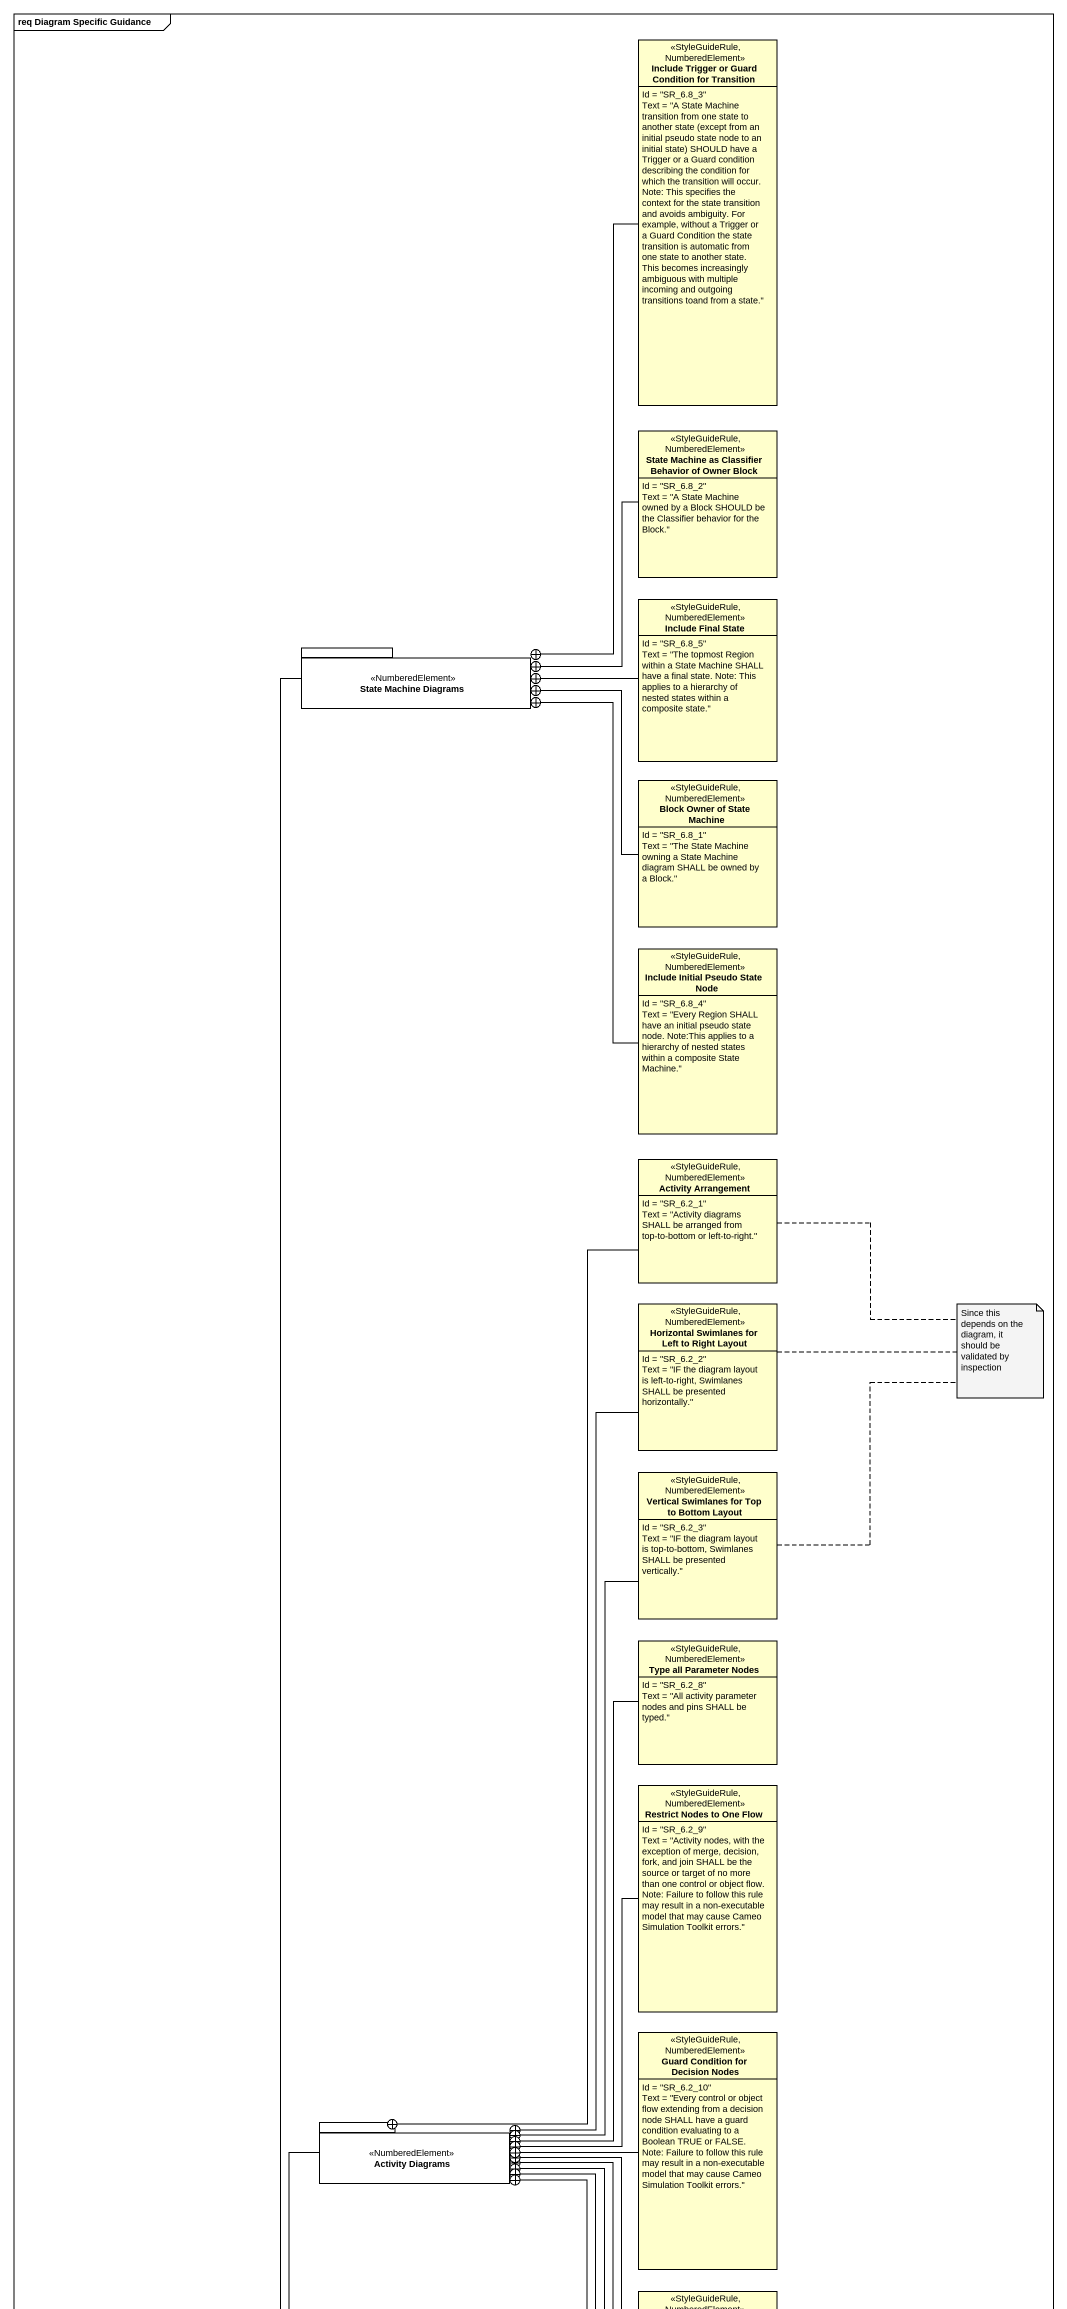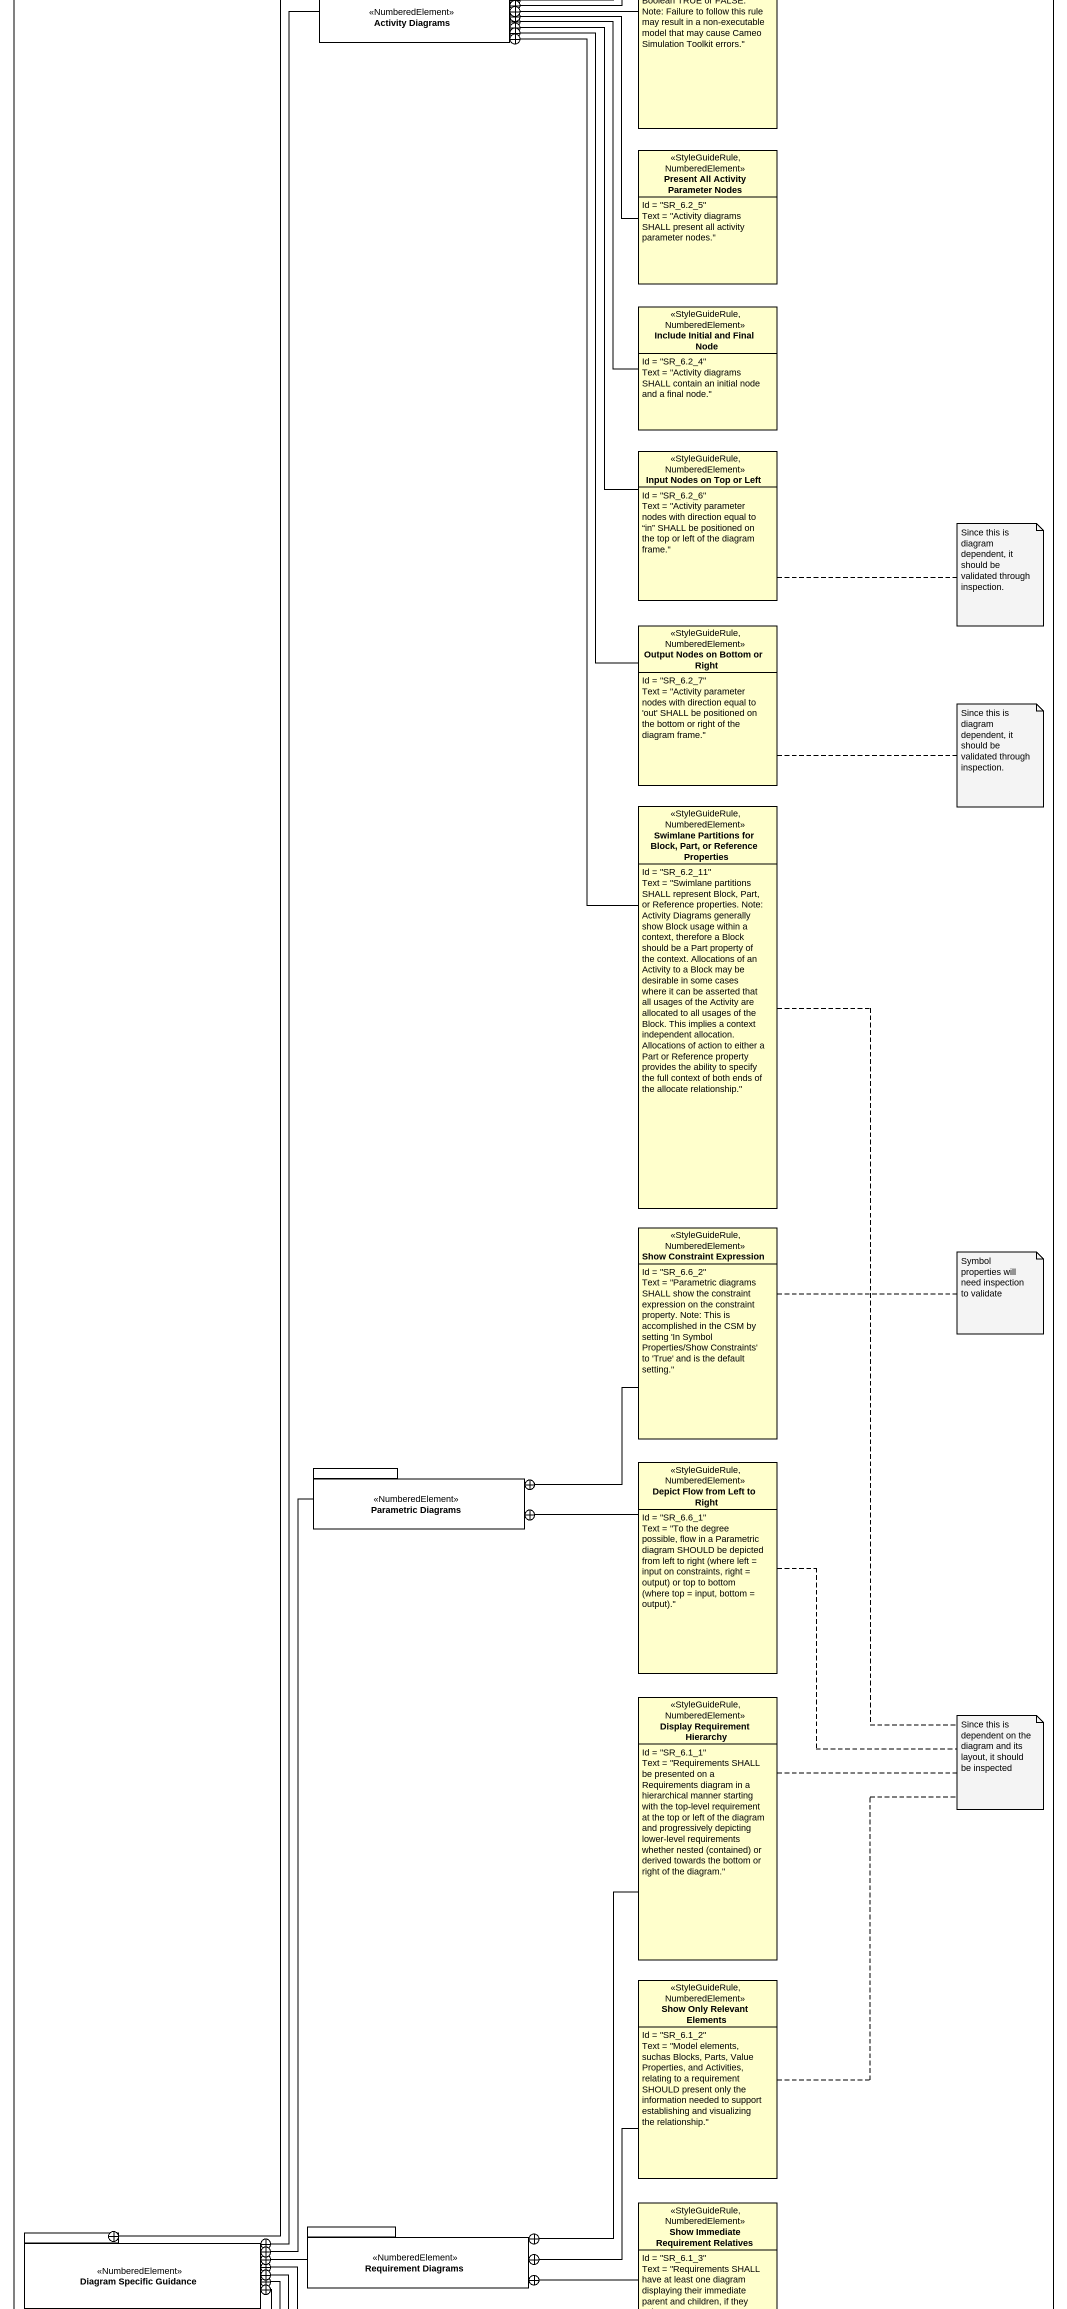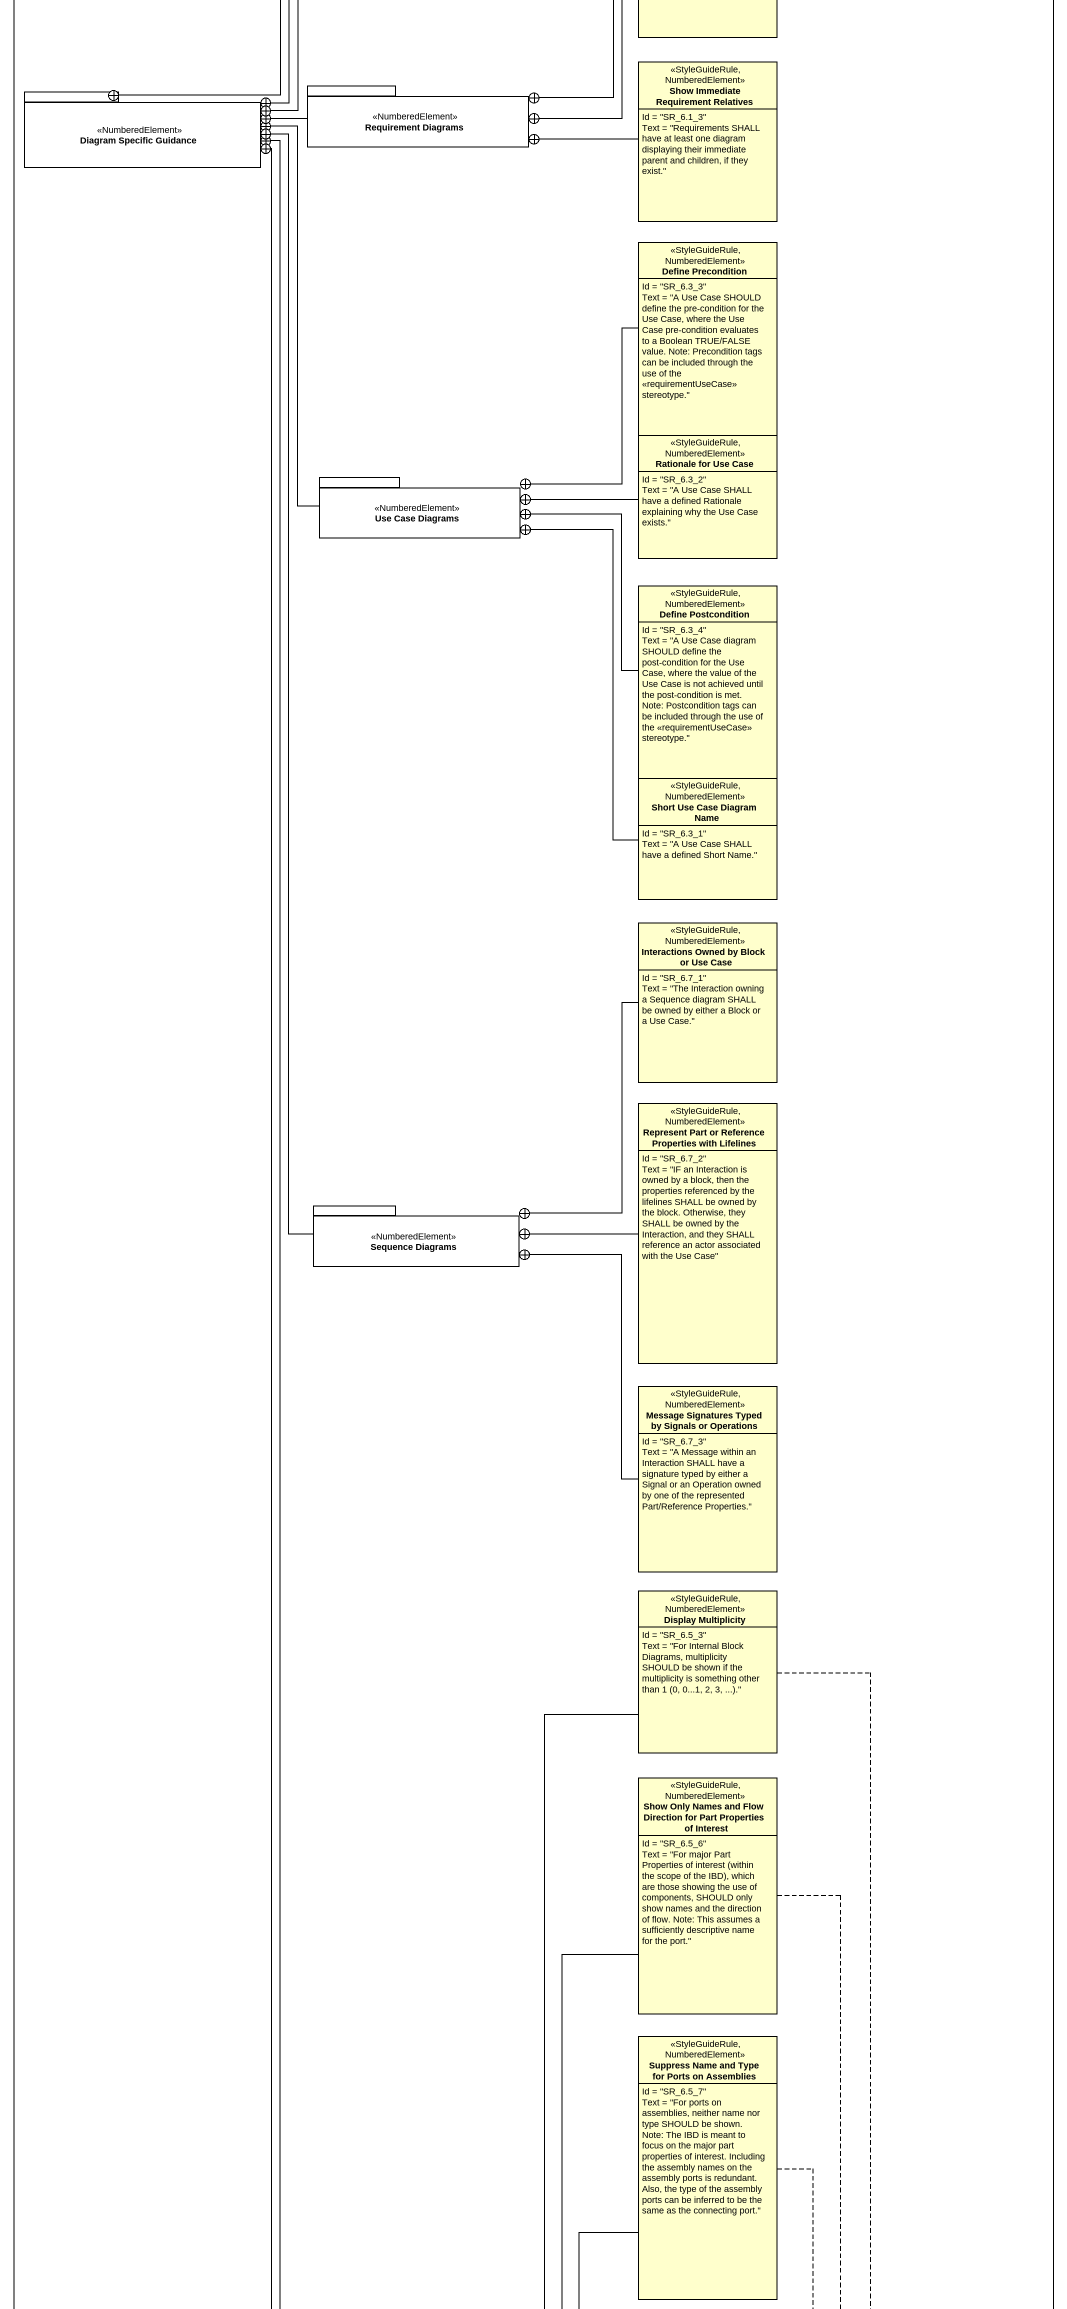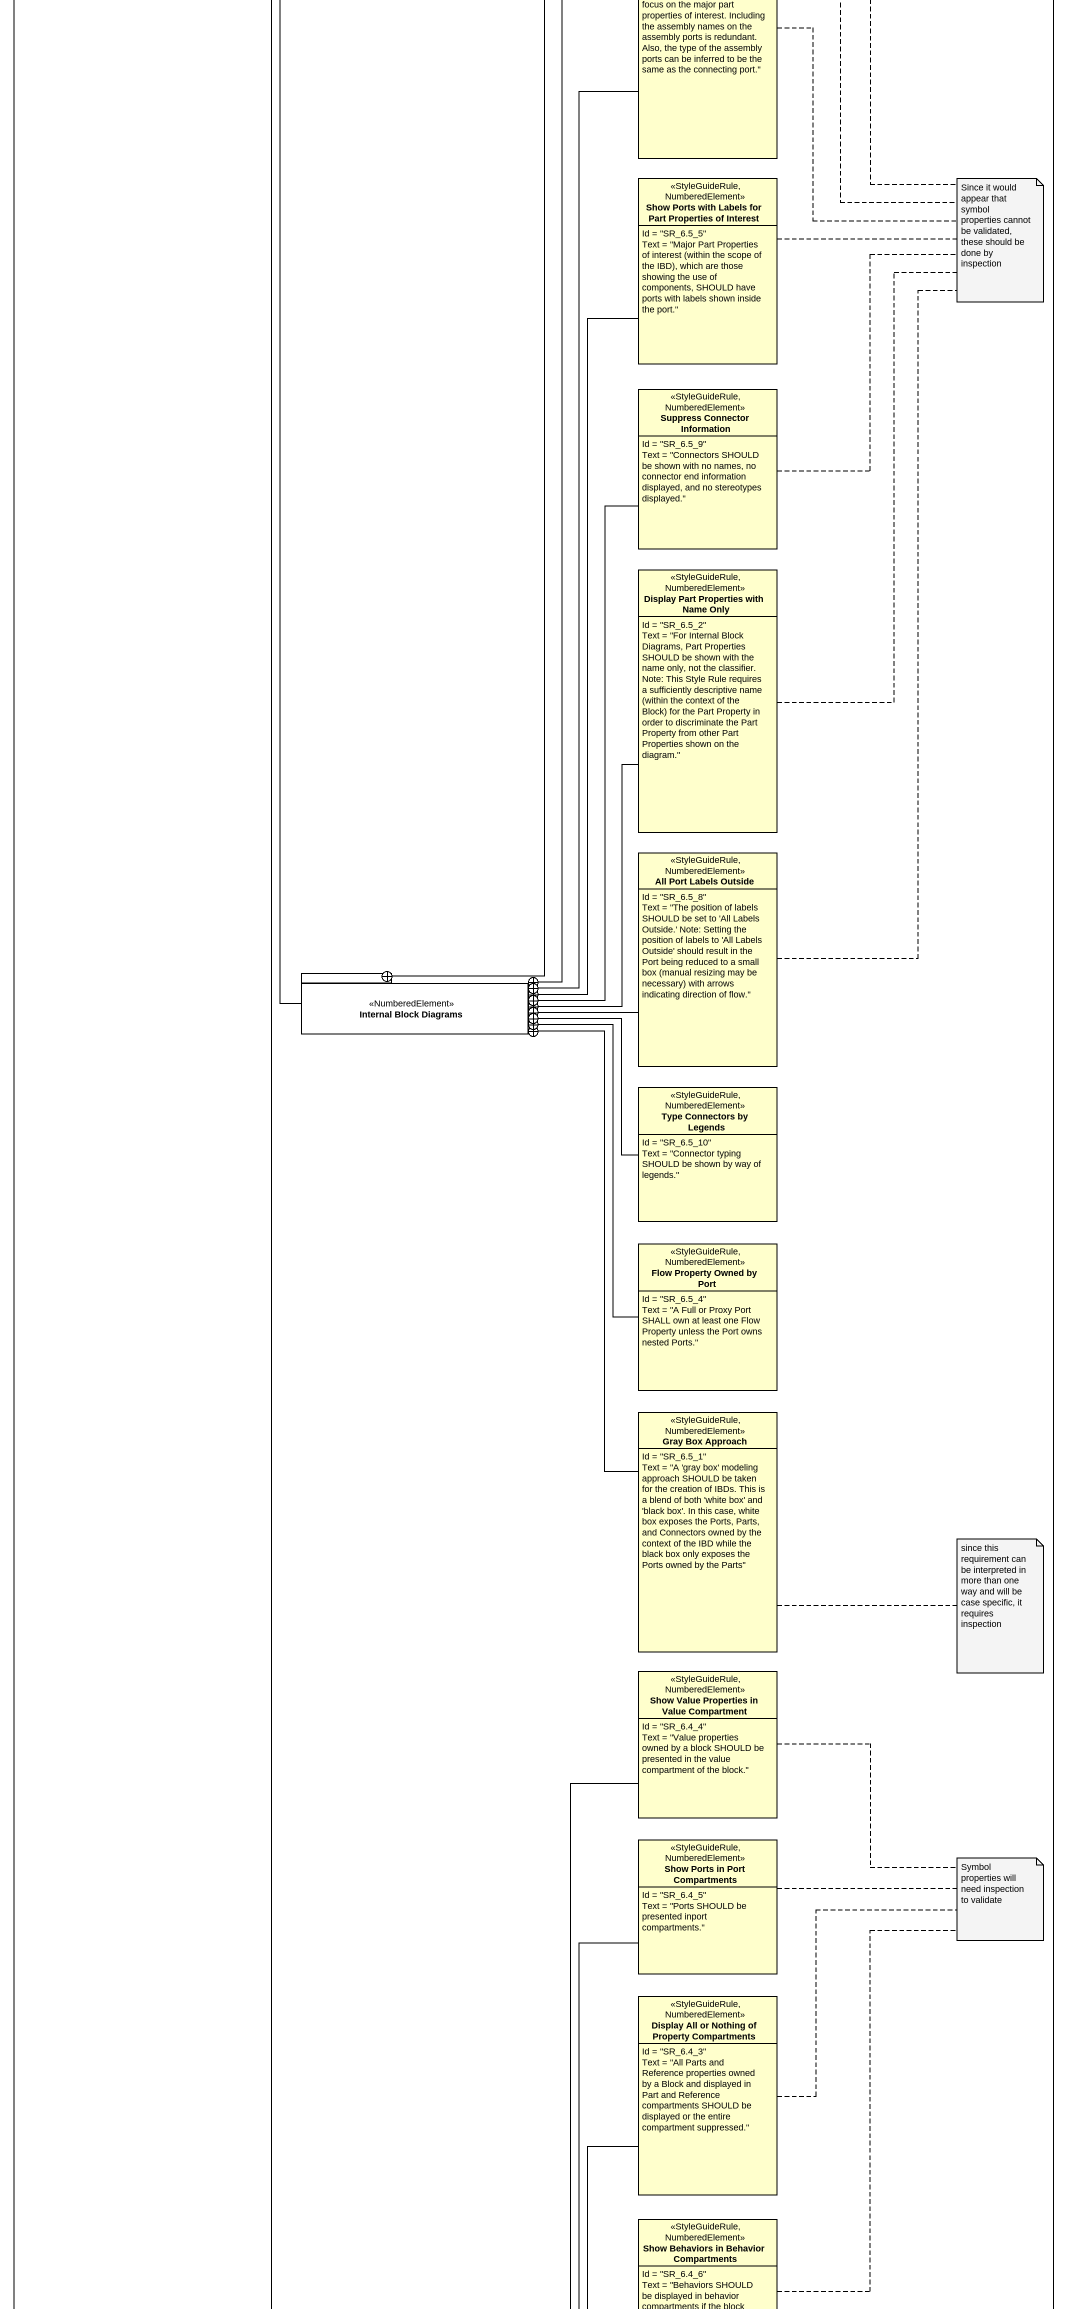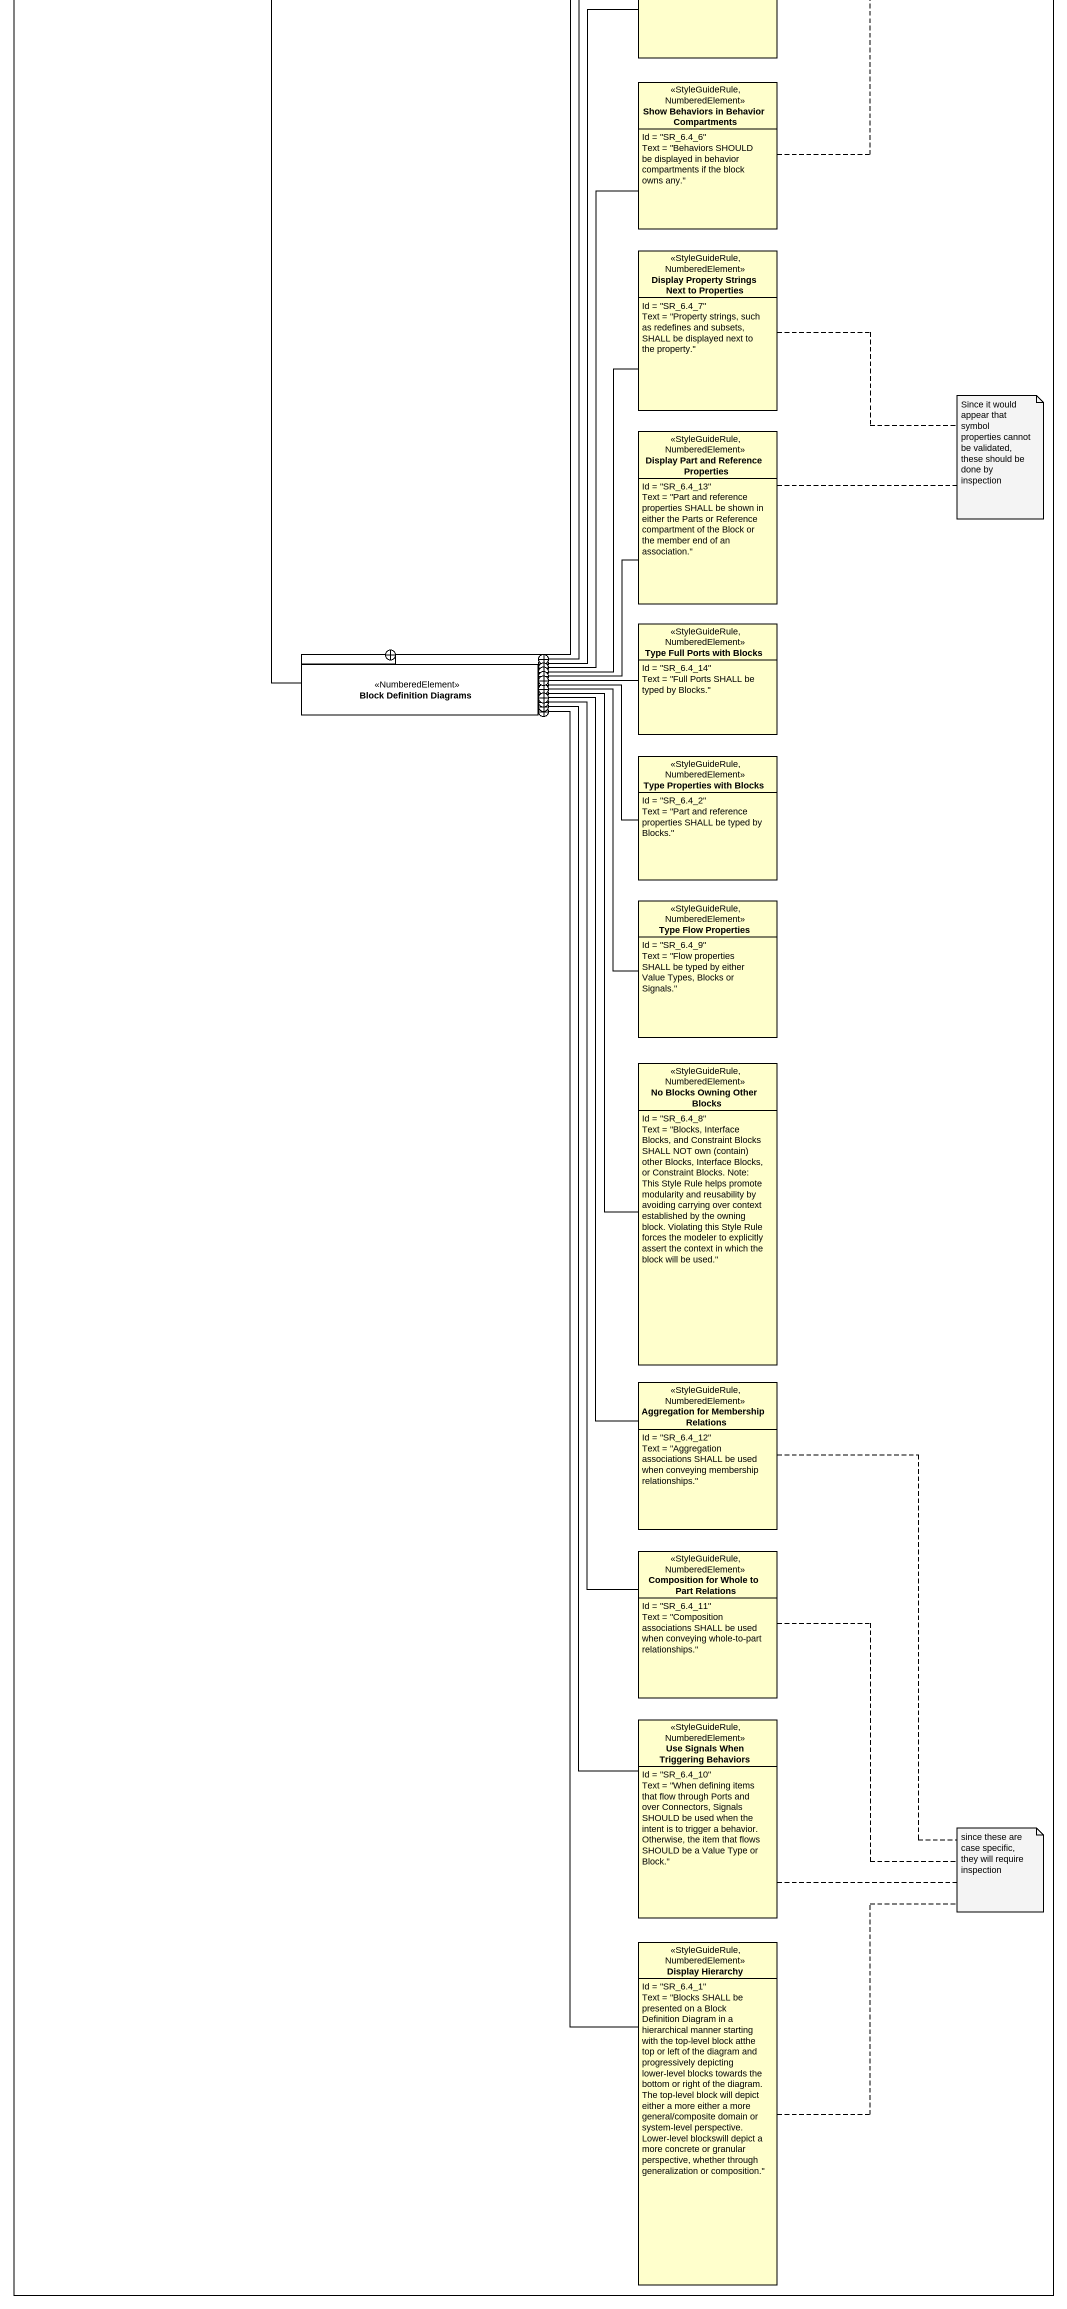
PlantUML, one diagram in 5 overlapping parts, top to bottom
@startuml
mainframe req Diagram Specific Guidance
hide circle
hide empty members
class "Include Trigger or Guard Condition for Transition" as Include_Trigger_or_Guard <<StyleGuideRule, NumberedElement>> {
  Id = "SR_6.8_3"
  {field} Text = "A State Machine transition from one state to another state (except from an initial pseudo state node to an initial state) SHOULD have a Trigger or a Guard condition describing the condition for which the transition will occur. Note: This specifies the context for the state transition and avoids ambiguity. For example, without a Trigger or a Guard Condition the state transition is automatic from one state to another state. This becomes increasingly ambiguous with multiple incoming and outgoing transitions toand from a state."
}
class "State Machine as Classifier Behavior of Owner Block" as State_Machine_as_Classifier <<StyleGuideRule, NumberedElement>> {
  Id = "SR_6.8_2"
  Text = "A State Machine owned by a Block SHOULD be the Classifier behavior for the Block."
}
class "Include Final State" as Include_Final_State <<StyleGuideRule, NumberedElement>> {
  Id = "SR_6.8_5"
  Text = "The topmost Region within a State Machine SHALL have a final state. Note: This applies to a hierarchy of nested states within a composite state."
}
package "State Machine Diagrams" as State_Machine_Diagrams <<NumberedElement>> {
}
class "Block Owner of State Machine" as Block_Owner_of_State_Machine <<StyleGuideRule, NumberedElement>> {
  Id = "SR_6.8_1"
  Text = "The State Machine owning a State Machine diagram SHALL be owned by a Block."
}
class "Include Initial Pseudo State Node" as Include_Initial_Pseudo <<StyleGuideRule, NumberedElement>> {
  Id = "SR_6.8_4"
  Text = "Every Region SHALL have an initial pseudo state node. Note:This applies to a hierarchy of nested states within a composite State Machine."
}
class "Activity Arrangement" as Activity_Arrangement <<StyleGuideRule, NumberedElement>> {
  Id = "SR_6.2_1"
  Text = "Activity diagrams SHALL be arranged from top-to-bottom or left-to-right."
}
class "Horizontal Swimlanes for Left to Right Layout" as Horizontal_Swimlanes_for <<StyleGuideRule, NumberedElement>> {
  Id = "SR_6.2_2"
  Text = "IF the diagram layout is left-to-right, Swimlanes SHALL be presented horizontally."
}
class "Vertical Swimlanes for Top to Bottom Layout" as Vertical_Swimlanes_for_Top <<StyleGuideRule, NumberedElement>> {
  Id = "SR_6.2_3"
  Text = "IF the diagram layout is top-to-bottom, Swimlanes SHALL be presented vertically."
}
class "Type all Parameter Nodes" as Type_all_Parameter_Nodes <<StyleGuideRule, NumberedElement>> {
  Id = "SR_6.2_8"
  Text = "All activity parameter nodes and pins SHALL be typed."
}
class "Restrict Nodes to One Flow" as Restrict_Nodes_to_One_Flow <<StyleGuideRule, NumberedElement>> {
  Id = "SR_6.2_9"
  Text = "Activity nodes, with the exception of merge, decision, fork, and join SHALL be the source or target of no more than one control or object flow. Note: Failure to follow this rule may result in a non-executable model that may cause Cameo Simulation Toolkit errors."
}
class "Guard Condition for Decision Nodes" as Guard_Condition_for <<StyleGuideRule, NumberedElement>> {
  Id = "SR_6.2_10"
  Text = "Every control or object flow extending from a decision node SHALL have a guard condition evaluating to a Boolean TRUE or FALSE. Note: Failure to follow this rule may result in a non-executable model that may cause Cameo Simulation Toolkit errors."
}
package "Activity Diagrams" as Activity_Diagrams <<NumberedElement>> {
}
class "Present All Activity Parameter Nodes" as Present_All_Activity <<StyleGuideRule, NumberedElement>> {
  Id = "SR_6.2_5"
  Text = "Activity diagrams SHALL present all activity parameter nodes."
}
class "Include Initial and Final Node" as Include_Initial_and_Final <<StyleGuideRule, NumberedElement>> {
  Id = "SR_6.2_4"
  Text = "Activity diagrams SHALL contain an initial node and a final node."
}
class "Input Nodes on Top or Left" as Input_Nodes_on_Top_or_Left <<StyleGuideRule, NumberedElement>> {
  Id = "SR_6.2_6"
  Text = "Activity parameter nodes with direction equal to “in” SHALL be positioned on the top or left of the diagram frame."
}
class "Output Nodes on Bottom or Right" as Output_Nodes_on_Bottom_or <<StyleGuideRule, NumberedElement>> {
  Id = "SR_6.2_7"
  Text = "Activity parameter nodes with direction equal to 'out' SHALL be positioned on the bottom or right of the diagram frame."
}
class "Swimlane Partitions for Block, Part, or Reference Properties" as Swimlane_Partitions_for <<StyleGuideRule, NumberedElement>> {
  Id = "SR_6.2_11"
  Text = "Swimlane partitions SHALL represent Block, Part, or Reference properties. Note: Activity Diagrams generally show Block usage within a context, therefore a Block should be a Part property of the context. Allocations of an Activity to a Block may be desirable in some cases where it can be asserted that all usages of the Activity are allocated to all usages of the Block. This implies a context independent allocation. Allocations of action to either a Part or Reference property provides the ability to specify the full context of both ends of the allocate relationship."
}
class "Show Constraint Expression" as Show_Constraint_Expression <<StyleGuideRule, NumberedElement>> {
  Id = "SR_6.6_2"
  Text = "Parametric diagrams SHALL show the constraint expression on the constraint property. Note: This is accomplished in the CSM by setting 'In Symbol Properties/Show Constraints' to 'True' and is the default setting."
}
package "Parametric Diagrams" as Parametric_Diagrams <<NumberedElement>> {
}
class "Depict Flow from Left to Right" as Depict_Flow_from_Left_to <<StyleGuideRule, NumberedElement>> {
  Id = "SR_6.6_1"
  {field} Text = "To the degree possible, flow in a Parametric diagram SHOULD be depicted from left to right (where left = input on constraints, right = output) or top to bottom (where top = input, bottom = output)."
}
class "Display Requirement Hierarchy" as Display_Requirement <<StyleGuideRule, NumberedElement>> {
  Id = "SR_6.1_1"
  {field} Text = "Requirements SHALL be presented on a Requirements diagram in a hierarchical manner starting with the top-level requirement at the top or left of the diagram and progressively depicting lower-level requirements whether nested (contained) or derived towards the bottom or right of the diagram."
}
class "Show Only Relevant Elements" as Show_Only_Relevant_Elements <<StyleGuideRule, NumberedElement>> {
  Id = "SR_6.1_2"
  Text = "Model elements, suchas Blocks, Parts, Value Properties, and Activities, relating to a requirement SHOULD present only the information needed to support establishing and visualizing the relationship."
}
class "Show Immediate Requirement Relatives" as Show_Immediate_Requirement <<StyleGuideRule, NumberedElement>> {
  Id = "SR_6.1_3"
  Text = "Requirements SHALL have at least one diagram displaying their immediate parent and children, if they exist."
}
package "Diagram Specific Guidance" as Diagram_Specific_Guidance <<NumberedElement>> {
}
package "Requirement Diagrams" as Requirement_Diagrams <<NumberedElement>> {
}
class "Define Precondition" as Define_Precondition <<StyleGuideRule, NumberedElement>> {
  Id = "SR_6.3_3"
  Text = "A Use Case SHOULD define the pre-condition for the Use Case, where the Use Case pre-condition evaluates to a Boolean TRUE/FALSE value. Note: Precondition tags can be included through the use of the <<requirementUseCase>> stereotype."
}
class "Rationale for Use Case" as Rationale_for_Use_Case <<StyleGuideRule, NumberedElement>> {
  Id = "SR_6.3_2"
  Text = "A Use Case SHALL have a defined Rationale explaining why the Use Case exists."
}
package "Use Case Diagrams" as Use_Case_Diagrams <<NumberedElement>> {
}
class "Define Postcondition" as Define_Postcondition <<StyleGuideRule, NumberedElement>> {
  Id = "SR_6.3_4"
  Text = "A Use Case diagram SHOULD define the post-condition for the Use Case, where the value of the Use Case is not achieved until the post-condition is met. Note: Postcondition tags can be included through the use of the <<requirementUseCase>> stereotype."
}
class "Short Use Case Diagram Name" as Short_Use_Case_Diagram_Name <<StyleGuideRule, NumberedElement>> {
  Id = "SR_6.3_1"
  Text = "A Use Case SHALL have a defined Short Name."
}
class "Interactions Owned by Block or Use Case" as Interactions_Owned_by_Block <<StyleGuideRule, NumberedElement>> {
  Id = "SR_6.7_1"
  Text = "The Interaction owning a Sequence diagram SHALL be owned by either a Block or a Use Case."
}
class "Represent Part or Reference Properties with Lifelines" as Represent_Part_or_Reference <<StyleGuideRule, NumberedElement>> {
  Id = "SR_6.7_2"
  Text = "IF an Interaction is owned by a block, then the properties referenced by the lifelines SHALL be owned by the block. Otherwise, they SHALL be owned by the Interaction, and they SHALL reference an actor associated with the Use Case"
}
package "Sequence Diagrams" as Sequence_Diagrams <<NumberedElement>> {
}
class "Message Signatures Typed by Signals or Operations" as Message_Signatures_Typed_by <<StyleGuideRule, NumberedElement>> {
  Id = "SR_6.7_3"
  Text = "A Message within an Interaction SHALL have a signature typed by either a Signal or an Operation owned by one of the represented Part/Reference Properties."
}
class "Display Multiplicity" as Display_Multiplicity <<StyleGuideRule, NumberedElement>> {
  Id = "SR_6.5_3"
  {field} Text = "For Internal Block Diagrams, multiplicity SHOULD be shown if the multiplicity is something other than 1 (0, 0...1, 2, 3, ...)."
}
class "Show Only Names and Flow Direction for Part Properties of Interest" as Show_Only_Names_and_Flow <<StyleGuideRule, NumberedElement>> {
  Id = "SR_6.5_6"
  {field} Text = "For major Part Properties of interest (within the scope of the IBD), which are those showing the use of components, SHOULD only show names and the direction of flow. Note: This assumes a sufficiently descriptive name for the port."
}
class "Suppress Name and Type for Ports on Assemblies" as Suppress_Name_and_Type_for <<StyleGuideRule, NumberedElement>> {
  Id = "SR_6.5_7"
  Text = "For ports on assemblies, neither name nor type SHOULD be shown. Note: The IBD is meant to focus on the major part properties of interest. Including the assembly names on the assembly ports is redundant. Also, the type of the assembly ports can be inferred to be the same as the connecting port."
}
class "Show Ports with Labels for Part Properties of Interest" as Show_Ports_with_Labels_for <<StyleGuideRule, NumberedElement>> {
  Id = "SR_6.5_5"
  {field} Text = "Major Part Properties of interest (within the scope of the IBD), which are those showing the use of components, SHOULD have ports with labels shown inside the port."
}
class "Suppress Connector Information" as Suppress_Connector <<StyleGuideRule, NumberedElement>> {
  Id = "SR_6.5_9"
  Text = "Connectors SHOULD be shown with no names, no connector end information displayed, and no stereotypes displayed."
}
class "Display Part Properties with Name Only" as Display_Part_Properties <<StyleGuideRule, NumberedElement>> {
  Id = "SR_6.5_2"
  {field} Text = "For Internal Block Diagrams, Part Properties SHOULD be shown with the name only, not the classifier. Note: This Style Rule requires a sufficiently descriptive name (within the context of the Block) for the Part Property in order to discriminate the Part Property from other Part Properties shown on the diagram."
}
class "All Port Labels Outside" as All_Port_Labels_Outside <<StyleGuideRule, NumberedElement>> {
  Id = "SR_6.5_8"
  {field} Text = "The position of labels SHOULD be set to 'All Labels Outside.' Note: Setting the position of labels to 'All Labels Outside' should result in the Port being reduced to a small box (manual resizing may be necessary) with arrows indicating direction of flow."
}
package "Internal Block Diagrams" as Internal_Block_Diagrams <<NumberedElement>> {
}
class "Type Connectors by Legends" as Type_Connectors_by_Legends <<StyleGuideRule, NumberedElement>> {
  Id = "SR_6.5_10"
  Text = "Connector typing SHOULD be shown by way of legends."
}
class "Flow Property Owned by Port" as Flow_Property_Owned_by_Port <<StyleGuideRule, NumberedElement>> {
  Id = "SR_6.5_4"
  Text = "A Full or Proxy Port SHALL own at least one Flow Property unless the Port owns nested Ports."
}
class "Gray Box Approach" as Gray_Box_Approach <<StyleGuideRule, NumberedElement>> {
  Id = "SR_6.5_1"
  Text = "A 'gray box' modeling approach SHOULD be taken for the creation of IBDs. This is a blend of both 'white box' and 'black box'. In this case, white box exposes the Ports, Parts, and Connectors owned by the context of the IBD while the black box only exposes the Ports owned by the Parts"
}
class "Show Value Properties in Value Compartment" as Show_Value_Properties_in <<StyleGuideRule, NumberedElement>> {
  Id = "SR_6.4_4"
  Text = "Value properties owned by a block SHOULD be presented in the value compartment of the block."
}
class "Show Ports in Port Compartments" as Show_Ports_in_Port <<StyleGuideRule, NumberedElement>> {
  Id = "SR_6.4_5"
  Text = "Ports SHOULD be presented inport compartments."
}
class "Display All or Nothing of Property Compartments" as Display_All_or_Nothing_of <<StyleGuideRule, NumberedElement>> {
  Id = "SR_6.4_3"
  Text = "All Parts and Reference properties owned by a Block and displayed in Part and Reference compartments SHOULD be displayed or the entire compartment suppressed."
}
class "Show Behaviors in Behavior Compartments" as Show_Behaviors_in_Behavior <<StyleGuideRule, NumberedElement>> {
  Id = "SR_6.4_6"
  Text = "Behaviors SHOULD be displayed in behavior compartments if the block owns any."
}
class "Display Property Strings Next to Properties" as Display_Property_Strings <<StyleGuideRule, NumberedElement>> {
  Id = "SR_6.4_7"
  Text = "Property strings, such as redefines and subsets, SHALL be displayed next to the property."
}
class "Display Part and Reference Properties" as Display_Part_and_Reference <<StyleGuideRule, NumberedElement>> {
  Id = "SR_6.4_13"
  Text = "Part and reference properties SHALL be shown in either the Parts or Reference compartment of the Block or the member end of an association."
}
class "Type Full Ports with Blocks" as Type_Full_Ports_with_Blocks <<StyleGuideRule, NumberedElement>> {
  Id = "SR_6.4_14"
  Text = "Full Ports SHALL be typed by Blocks."
}
package "Block Definition Diagrams" as Block_Definition_Diagrams <<NumberedElement>> {
}
class "Type Properties with Blocks" as Type_Properties_with_Blocks <<StyleGuideRule, NumberedElement>> {
  Id = "SR_6.4_2"
  Text = "Part and reference properties SHALL be typed by Blocks."
}
class "Type Flow Properties" as Type_Flow_Properties <<StyleGuideRule, NumberedElement>> {
  Id = "SR_6.4_9"
  Text = "Flow properties SHALL be typed by either Value Types, Blocks or Signals."
}
class "No Blocks Owning Other Blocks" as No_Blocks_Owning_Other <<StyleGuideRule, NumberedElement>> {
  Id = "SR_6.4_8"
  {field} Text = "Blocks, Interface Blocks, and Constraint Blocks SHALL NOT own (contain) other Blocks, Interface Blocks, or Constraint Blocks. Note: This Style Rule helps promote modularity and reusability by avoiding carrying over context established by the owning block. Violating this Style Rule forces the modeler to explicitly assert the context in which the block will be used."
}
class "Aggregation for Membership Relations" as Aggregation_for_Membership <<StyleGuideRule, NumberedElement>> {
  Id = "SR_6.4_12"
  Text = "Aggregation associations SHALL be used when conveying membership relationships."
}
class "Composition for Whole to Part Relations" as Composition_for_Whole_to <<StyleGuideRule, NumberedElement>> {
  Id = "SR_6.4_11"
  Text = "Composition associations SHALL be used when conveying whole-to-part relationships."
}
class "Use Signals When Triggering Behaviors" as Use_Signals_When_Triggering <<StyleGuideRule, NumberedElement>> {
  Id = "SR_6.4_10"
  Text = "When defining items that flow through Ports and over Connectors, Signals SHOULD be used when the intent is to trigger a behavior. Otherwise, the item that flows SHOULD be a Value Type or Block."
}
class "Display Hierarchy" as Display_Hierarchy <<StyleGuideRule, NumberedElement>> {
  Id = "SR_6.4_1"
  Text = "Blocks SHALL be presented on a Block Definition Diagram in a hierarchical manner starting with the top-level block atthe top or left of the diagram and progressively depicting lower-level blocks towards the bottom or right of the diagram. The top-level block will depict either a more either a more general/composite domain or system-level perspective. Lower-level blockswill depict a more concrete or granular perspective, whether through generalization or composition."
}
Include_Trigger_or_Guard --+ State_Machine_Diagrams
State_Machine_as_Classifier -left-+ State_Machine_Diagrams
Include_Final_State -left-+ State_Machine_Diagrams
State_Machine_Diagrams --+ Diagram_Specific_Guidance
Block_Owner_of_State_Machine -up-+ State_Machine_Diagrams
Include_Initial_Pseudo -up-+ State_Machine_Diagrams
Activity_Arrangement --+ Activity_Diagrams
Horizontal_Swimlanes_for --+ Activity_Diagrams
Vertical_Swimlanes_for_Top --+ Activity_Diagrams
Type_all_Parameter_Nodes --+ Activity_Diagrams
Restrict_Nodes_to_One_Flow --+ Activity_Diagrams
Guard_Condition_for -left-+ Activity_Diagrams
Activity_Diagrams --+ Diagram_Specific_Guidance
Present_All_Activity -up-+ Activity_Diagrams
Include_Initial_and_Final -up-+ Activity_Diagrams
Input_Nodes_on_Top_or_Left -up-+ Activity_Diagrams
Output_Nodes_on_Bottom_or -up-+ Activity_Diagrams
Swimlane_Partitions_for -up-+ Activity_Diagrams
Show_Constraint_Expression -left-+ Parametric_Diagrams
Parametric_Diagrams --+ Diagram_Specific_Guidance
Depict_Flow_from_Left_to -left-+ Parametric_Diagrams
Display_Requirement --+ Requirement_Diagrams
Show_Only_Relevant_Elements --+ Requirement_Diagrams
Show_Immediate_Requirement -left-+ Requirement_Diagrams
Requirement_Diagrams -left-+ Diagram_Specific_Guidance
Define_Precondition -left-+ Use_Case_Diagrams
Rationale_for_Use_Case -left-+ Use_Case_Diagrams
Use_Case_Diagrams -up-+ Diagram_Specific_Guidance
Define_Postcondition -up-+ Use_Case_Diagrams
Short_Use_Case_Diagram_Name -up-+ Use_Case_Diagrams
Interactions_Owned_by_Block --+ Sequence_Diagrams
Represent_Part_or_Reference -left-+ Sequence_Diagrams
Sequence_Diagrams -up-+ Diagram_Specific_Guidance
Message_Signatures_Typed_by -up-+ Sequence_Diagrams
Display_Multiplicity --+ Internal_Block_Diagrams
Show_Only_Names_and_Flow --+ Internal_Block_Diagrams
Suppress_Name_and_Type_for --+ Internal_Block_Diagrams
Show_Ports_with_Labels_for --+ Internal_Block_Diagrams
Suppress_Connector --+ Internal_Block_Diagrams
Display_Part_Properties --+ Internal_Block_Diagrams
All_Port_Labels_Outside -left-+ Internal_Block_Diagrams
Internal_Block_Diagrams -up-+ Diagram_Specific_Guidance
Type_Connectors_by_Legends -left-+ Internal_Block_Diagrams
Flow_Property_Owned_by_Port -up-+ Internal_Block_Diagrams
Gray_Box_Approach -up-+ Internal_Block_Diagrams
Show_Value_Properties_in --+ Block_Definition_Diagrams
Show_Ports_in_Port --+ Block_Definition_Diagrams
Display_All_or_Nothing_of --+ Block_Definition_Diagrams
Show_Behaviors_in_Behavior --+ Block_Definition_Diagrams
Display_Property_Strings --+ Block_Definition_Diagrams
Display_Part_and_Reference -left-+ Block_Definition_Diagrams
Type_Full_Ports_with_Blocks -left-+ Block_Definition_Diagrams
Block_Definition_Diagrams -up-+ Diagram_Specific_Guidance
Type_Properties_with_Blocks -left-+ Block_Definition_Diagrams
Type_Flow_Properties -up-+ Block_Definition_Diagrams
No_Blocks_Owning_Other -up-+ Block_Definition_Diagrams
Aggregation_for_Membership -up-+ Block_Definition_Diagrams
Composition_for_Whole_to -up-+ Block_Definition_Diagrams
Use_Signals_When_Triggering -up-+ Block_Definition_Diagrams
Display_Hierarchy -up-+ Block_Definition_Diagrams
note as N1
  Since this depends on the diagram, it should be validated by inspection
end note
N1 .. Vertical_Swimlanes_for_Top
N1 .. Horizontal_Swimlanes_for
N1 .. Activity_Arrangement
note right of Input_Nodes_on_Top_or_Left : Since this is diagram dependent, it should be validated through inspection.
note right of Output_Nodes_on_Bottom_or : Since this is diagram dependent, it should be validated through inspection.
note right of Show_Constraint_Expression : Symbol properties will need inspection to validate
note as N5
  Since this is dependent on the diagram and its layout, it should be inspected
end note
N5 .. Depict_Flow_from_Left_to
N5 .. Show_Only_Relevant_Elements
N5 .. Display_Requirement
N5 .. Swimlane_Partitions_for
note as N6
  Since it would appear that symbol properties cannot be validated, these should be done by inspection
end note
N6 .. Suppress_Connector
N6 .. All_Port_Labels_Outside
N6 .. Show_Only_Names_and_Flow
N6 .. Show_Ports_with_Labels_for
N6 .. Display_Multiplicity
N6 .. Display_Part_Properties
N6 .. Suppress_Name_and_Type_for
note right of Gray_Box_Approach : since this requirement can be interpreted in more than one way and will be case specific, it requires inspection
note as N8
  Symbol properties will need inspection to validate
end note
N8 .. Show_Behaviors_in_Behavior
N8 .. Show_Ports_in_Port
N8 .. Show_Value_Properties_in
N8 .. Display_All_or_Nothing_of
note as N9
  Since it would appear that symbol properties cannot be validated, these should be done by inspection
end note
N9 .. Display_Part_and_Reference
N9 .. Display_Property_Strings
note as N10
  since these are case specific, they will require inspection
end note
N10 .. Aggregation_for_Membership
N10 .. Use_Signals_When_Triggering
N10 .. Composition_for_Whole_to
N10 .. Display_Hierarchy
@enduml
